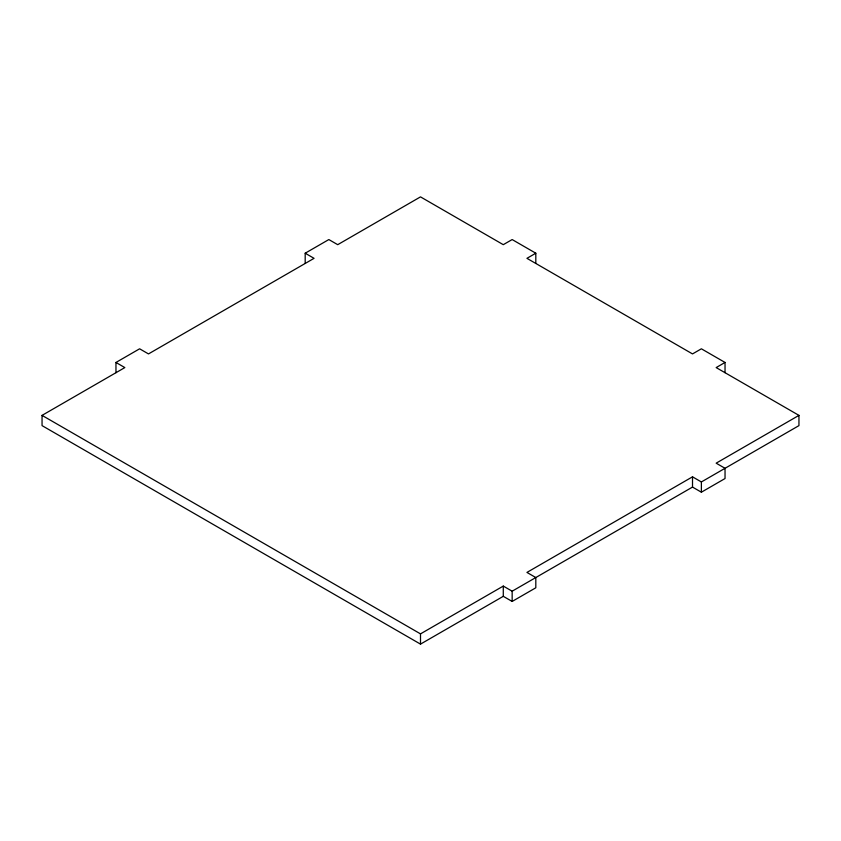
<?xml version="1.0" encoding="UTF-8"?>
<svg xmlns="http://www.w3.org/2000/svg" width="841" height="841" viewBox="0 0 841 841"><rect width="100%" height="100%" fill="white"/><g stroke="black" fill="none" stroke-linecap="round" stroke-linejoin="round"><path stroke-width="1.26" d="M115.963 372.7L115.963 362.46L139.617 348.805L148.489 353.924L314.061 258.334L305.188 253.215L305.188 263.454M305.188 253.215L328.842 239.559L337.714 244.678L420.5 196.878L503.286 244.678L512.158 239.559L535.812 253.215L535.812 263.454M725.037 372.7L725.037 362.46L716.164 367.58L798.95 415.38L798.95 425.62L701.383 481.956L692.511 476.826L526.939 572.427L535.812 577.546L535.812 587.785L512.158 601.441L503.286 596.322L420.5 644.122L42.05 425.62L42.05 415.38L124.836 367.58L115.963 362.46M535.812 253.215L526.939 258.334L692.511 353.924L701.383 348.805L725.037 362.46M42.05 415.38L420.5 633.872L503.286 586.082L512.158 591.202L692.511 487.076L701.383 492.195L725.037 478.54L725.037 468.3L716.164 463.17L798.95 415.38M701.383 481.956L701.383 492.195M692.511 476.826L692.511 487.076M512.158 591.202L512.158 601.441M503.286 586.082L503.286 596.322M420.5 633.872L420.5 644.122"/></g></svg>
